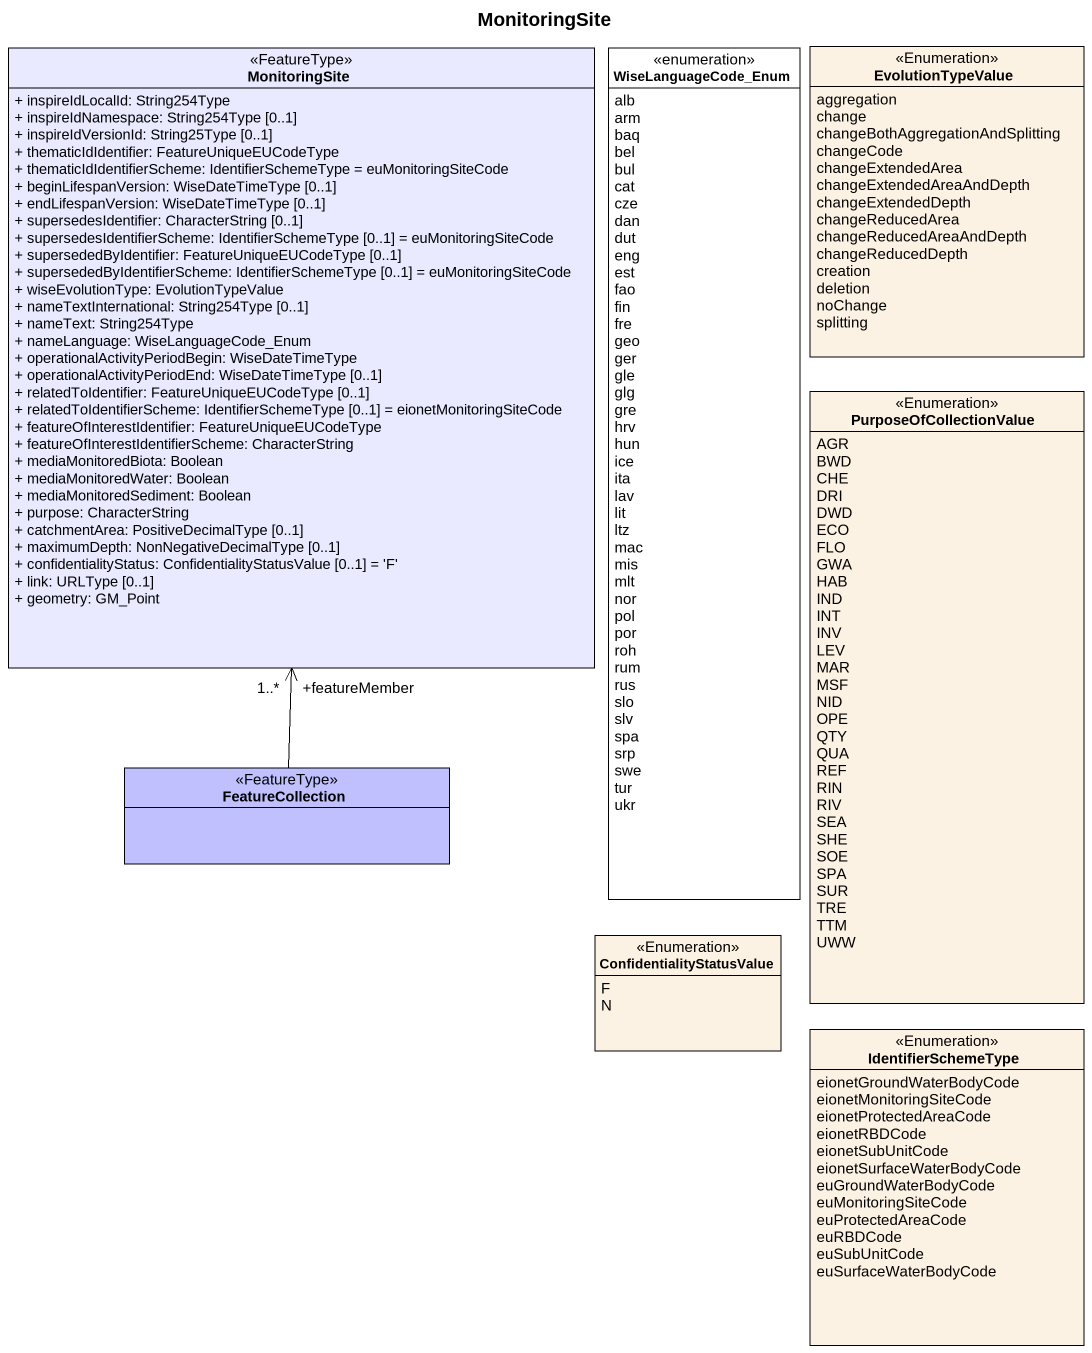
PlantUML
@startuml
title MonitoringSite
hide circle
hide empty members
skinparam classAttributeIconSize 0
class MonitoringSite <<FeatureType>> #E9E9FF {
  + inspireIdLocalId: String254Type
  + inspireIdNamespace: String254Type [0..1]
  + inspireIdVersionId: String25Type [0..1]
  + thematicIdIdentifier: FeatureUniqueEUCodeType
  + thematicIdIdentifierScheme: IdentifierSchemeType = euMonitoringSiteCode
  + beginLifespanVersion: WiseDateTimeType [0..1]
  + endLifespanVersion: WiseDateTimeType [0..1]
  + supersedesIdentifier: CharacterString [0..1]
  + supersedesIdentifierScheme: IdentifierSchemeType [0..1] = euMonitoringSiteCode
  + supersededByIdentifier: FeatureUniqueEUCodeType [0..1]
  + supersededByIdentifierScheme: IdentifierSchemeType [0..1] = euMonitoringSiteCode
  + wiseEvolutionType: EvolutionTypeValue
  + nameTextInternational: String254Type [0..1]
  + nameText: String254Type
  + nameLanguage: WiseLanguageCode_Enum
  + operationalActivityPeriodBegin: WiseDateTimeType
  + operationalActivityPeriodEnd: WiseDateTimeType [0..1]
  + relatedToIdentifier: FeatureUniqueEUCodeType [0..1]
  + relatedToIdentifierScheme: IdentifierSchemeType [0..1] = eionetMonitoringSiteCode
  + featureOfInterestIdentifier: FeatureUniqueEUCodeType
  + featureOfInterestIdentifierScheme: CharacterString
  + mediaMonitoredBiota: Boolean
  + mediaMonitoredWater: Boolean
  + mediaMonitoredSediment: Boolean
  + purpose: CharacterString
  + catchmentArea: PositiveDecimalType [0..1]
  + maximumDepth: NonNegativeDecimalType [0..1]
  + confidentialityStatus: ConfidentialityStatusValue [0..1] = 'F'
  + link: URLType [0..1]
  + geometry: GM_Point
}
enum WiseLanguageCode_Enum {
  alb
  arm
  baq
  bel
  bul
  cat
  cze
  dan
  dut
  eng
  est
  fao
  fin
  fre
  geo
  ger
  gle
  glg
  gre
  hrv
  hun
  ice
  ita
  lav
  lit
  ltz
  mac
  mis
  mlt
  nor
  pol
  por
  roh
  rum
  rus
  slo
  slv
  spa
  srp
  swe
  tur
  ukr
}
enum EvolutionTypeValue <<Enumeration>> #FCF2E3 {
  aggregation
  change
  changeBothAggregationAndSplitting
  changeCode
  changeExtendedArea
  changeExtendedAreaAndDepth
  changeExtendedDepth
  changeReducedArea
  changeReducedAreaAndDepth
  changeReducedDepth
  creation
  deletion
  noChange
  splitting
}
enum PurposeOfCollectionValue <<Enumeration>> #FCF2E3 {
  AGR
  BWD
  CHE
  DRI
  DWD
  ECO
  FLO
  GWA
  HAB
  IND
  INT
  INV
  LEV
  MAR
  MSF
  NID
  OPE
  QTY
  QUA
  REF
  RIN
  RIV
  SEA
  SHE
  SOE
  SPA
  SUR
  TRE
  TTM
  UWW
}
class FeatureCollection <<FeatureType>> #C0C0FF
enum ConfidentialityStatusValue <<Enumeration>> #FCF2E3 {
  F
  N
}
enum IdentifierSchemeType <<Enumeration>> #FCF2E3 {
  eionetGroundWaterBodyCode
  eionetMonitoringSiteCode
  eionetProtectedAreaCode
  eionetRBDCode
  eionetSubUnitCode
  eionetSurfaceWaterBodyCode
  euGroundWaterBodyCode
  euMonitoringSiteCode
  euProtectedAreaCode
  euRBDCode
  euSubUnitCode
  euSurfaceWaterBodyCode
}
FeatureCollection -up-> "+featureMember\n1..*" MonitoringSite
@enduml
